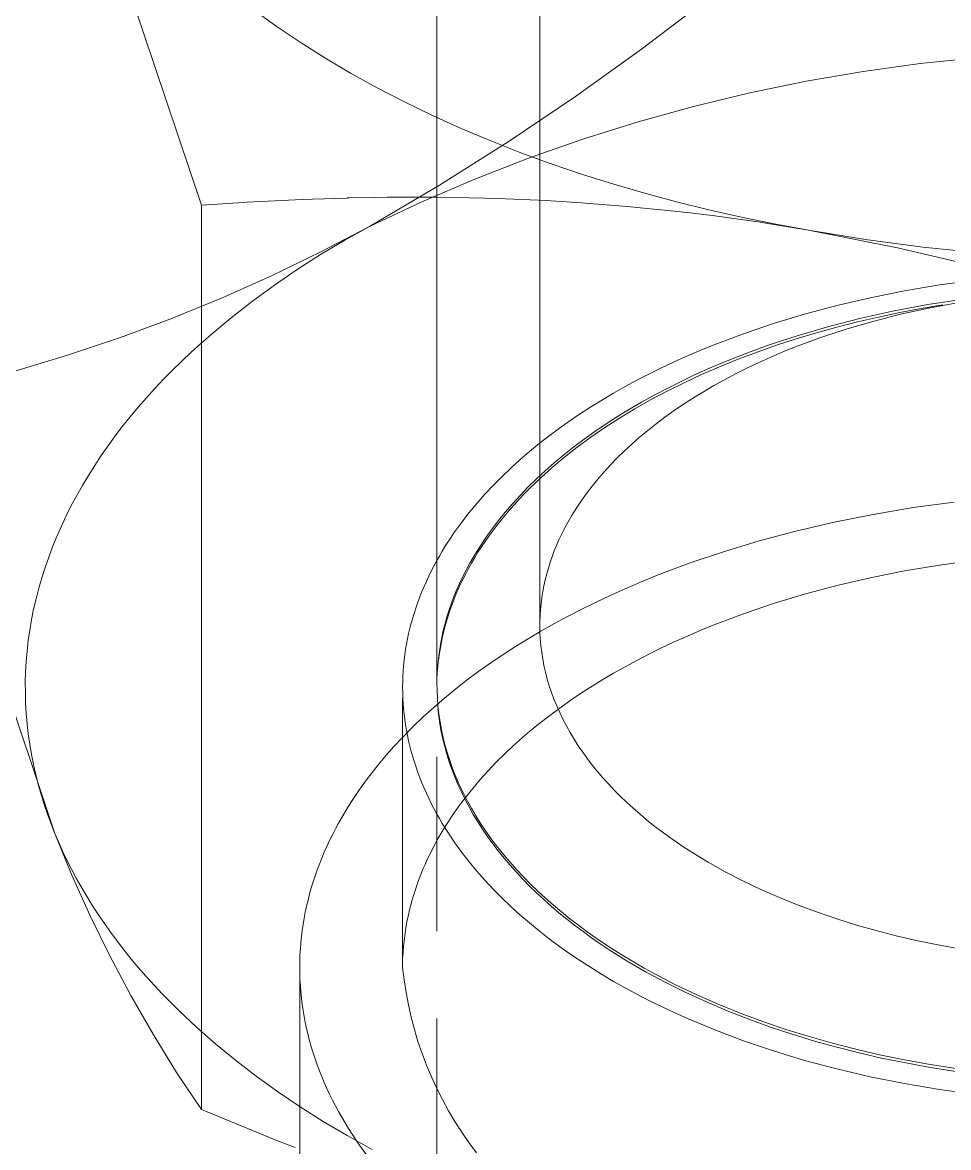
# Model space of a CAD drawing. Header units: millimetres. Extents: x -124 to 15640, y 659 to 4121.
# Drawn here: x 4086.36 to 4093.11, y 2384.02 to 2392.22 of the extents above; entities that cross this region are included whole.
import ezdxf

# ---------------------------------------------------------------- set-up
doc = ezdxf.new("R2010")
doc.units = ezdxf.units.MM
doc.linetypes.add('HIDDEN', pattern=[1.905, 1.27, -0.635])
doc.layers.add('ZANO_R', color=7, linetype='Continuous', lineweight=0)
doc.layers.add('ZANO_R_przerywana', color=7, linetype='HIDDEN', lineweight=0)

msp = doc.modelspace()

# ---------------------------------------------------------------- linework, layer by layer
at = {"layer": 'ZANO_R'}
for p, q in [((4089.3824, 2387.4069), (4089.3824, 2395.0934)), ((4090.1324, 2387.8225), (4090.1324, 2394.67)), ((4087.6655, 2390.8849), (4086.5987, 2394.0629)), ((4091.3436, 2392.3825), (4090.8738, 2392.0223)), ((4088.2109, 2392.1907), (4088.0442, 2392.3114)), ((4088.3847, 2392.0731), (4088.2109, 2392.1907)), ((4088.5654, 2391.9588), (4088.3847, 2392.0731)), ((4090.8738, 2392.0223), (4090.3931, 2391.6767)), ((4088.7525, 2391.8481), (4088.5654, 2391.9588)), ((4093.3234, 2391.96), (4092.9051, 2391.9169)), ((4092.4884, 2391.8598), (4092.0739, 2391.7888)), ((4092.9051, 2391.9169), (4092.4884, 2391.8598)), ((4088.9459, 2391.7412), (4088.7525, 2391.8481)), ((4092.0739, 2391.7888), (4091.662, 2391.7039)), ((4089.1451, 2391.6382), (4088.9459, 2391.7412)), ((4091.662, 2391.7039), (4091.2532, 2391.6052)), ((4089.3498, 2391.5392), (4089.1451, 2391.6382)), ((4090.3931, 2391.6767), (4089.902, 2391.3462)), ((4089.5597, 2391.4445), (4089.3498, 2391.5392)), ((4091.2532, 2391.6052), (4090.8479, 2391.4929)), ((4089.7743, 2391.354), (4089.5597, 2391.4445)), ((4090.8479, 2391.4929), (4090.4466, 2391.367)), ((4090.4466, 2391.367), (4090.0497, 2391.2278)), ((4089.902, 2391.3462), (4089.4009, 2391.031)), ((4089.9933, 2391.2681), (4089.7743, 2391.354)), ((4090.0497, 2391.2278), (4089.6578, 2391.0753)), ((4090.2161, 2391.1866), (4089.9933, 2391.2681)), ((4090.4425, 2391.1098), (4090.2161, 2391.1866)), ((4089.6578, 2391.0753), (4089.2712, 2390.9098)), ((4090.672, 2391.0376), (4090.4425, 2391.1098)), ((4090.9042, 2390.9702), (4090.672, 2391.0376)), ((4089.4009, 2391.031), (4088.8903, 2390.7314)), ((4091.1387, 2390.9075), (4090.9042, 2390.9702)), ((4087.9342, 2390.9031), (4087.6655, 2390.8849)), ((4087.6655, 2384.295), (4087.6655, 2390.8849)), ((4087.9342, 2390.9031), (4087.9967, 2390.9069)), ((4088.204, 2390.9182), (4087.9967, 2390.9069)), ((4088.204, 2390.9182), (4088.3492, 2390.925)), ((4088.4747, 2390.93), (4088.3492, 2390.925)), ((4088.4747, 2390.93), (4088.7291, 2390.9379)), ((4088.7464, 2390.9384), (4088.7291, 2390.938)), ((4088.7464, 2390.9384), (4088.9321, 2390.942)), ((4089.2712, 2390.9098), (4088.8903, 2390.7314)), ((4089.0193, 2390.9431), (4088.9321, 2390.942)), ((4089.0193, 2390.9431), (4089.146, 2390.944)), ((4089.3093, 2390.9439), (4089.146, 2390.944)), ((4089.3093, 2390.9439), (4089.3731, 2390.9435)), ((4089.5685, 2390.9409), (4089.3731, 2390.9435)), ((4089.5685, 2390.9409), (4089.6167, 2390.9399)), ((4089.845, 2390.9335), (4089.6167, 2390.9399)), ((4089.845, 2390.9336), (4089.8812, 2390.9323)), ((4090.123, 2390.9217), (4089.8812, 2390.9322)), ((4090.123, 2390.9217), (4090.1742, 2390.9191)), ((4090.4025, 2390.9052), (4090.1742, 2390.919)), ((4090.4025, 2390.9053), (4090.7699, 2390.8766)), ((4090.7699, 2390.8766), (4091.1366, 2390.8398)), ((4091.3749, 2390.8496), (4091.1387, 2390.9075)), ((4091.2462, 2390.827), (4091.1365, 2390.8396)), ((4091.2462, 2390.8272), (4091.4066, 2390.8073)), ((4091.6126, 2390.7965), (4091.3749, 2390.8496)), ((4091.5281, 2390.7911), (4091.4066, 2390.8072)), ((4091.5281, 2390.7912), (4091.7245, 2390.7633)), ((4091.8514, 2390.7481), (4091.6126, 2390.7965)), ((4088.8903, 2390.7314), (4088.5367, 2390.5457)), ((4088.7105, 2390.6302), (4088.8903, 2390.7314)), ((4091.8097, 2390.7503), (4091.7245, 2390.7632)), ((4091.8097, 2390.7503), (4092.0907, 2390.7044)), ((4092.0907, 2390.7044), (4091.8514, 2390.7481)), ((4092.5055, 2390.6351), (4092.0907, 2390.7044)), ((4092.74, 2390.5741), (4092.0907, 2390.7044)), ((4088.535, 2390.5251), (4088.7105, 2390.6302)), ((4092.9224, 2390.5797), (4092.5055, 2390.6351)), ((4088.5367, 2390.5457), (4088.1773, 2390.3714)), ((4093.3847, 2390.4228), (4092.74, 2390.5741)), ((4093.3409, 2390.5383), (4092.9224, 2390.5797)), ((4088.364, 2390.4159), (4088.535, 2390.5251)), ((4088.198, 2390.3029), (4088.364, 2390.4159)), ((4088.1773, 2390.3714), (4087.8125, 2390.2087)), ((4088.0374, 2390.1861), (4088.198, 2390.3029)), ((4092.7895, 2390.2611), (4093.0453, 2390.3041)), ((4093.0453, 2390.3041), (4093.3063, 2390.3397)), ((4092.5398, 2390.2112), (4092.7895, 2390.2611)), ((4087.8125, 2390.2087), (4087.4427, 2390.0577)), ((4087.8824, 2390.0656), (4088.0374, 2390.1861)), ((4092.0616, 2390.0918), (4092.2969, 2390.1546)), ((4092.2969, 2390.1546), (4092.5398, 2390.2112)), ((4092.9598, 2390.1611), (4092.7156, 2390.1153)), ((4092.9117, 2390.132), (4092.7558, 2390.1027)), ((4092.9656, 2390.1359), (4092.761, 2390.0906)), ((4093.0688, 2390.1583), (4092.9117, 2390.132)), ((4093.2064, 2390.1994), (4092.9598, 2390.1611)), ((4093.1732, 2390.1748), (4092.9656, 2390.1359)), ((4087.4427, 2390.0577), (4087.0683, 2389.9186)), ((4087.7336, 2389.9416), (4087.8824, 2390.0656)), ((4091.8346, 2390.0232), (4092.0616, 2390.0918)), ((4092.4749, 2390.0621), (4092.2386, 2390.0016)), ((4092.6011, 2390.0703), (4092.4481, 2390.0349)), ((4092.7156, 2390.1153), (4092.4749, 2390.0621)), ((4092.761, 2390.0906), (4092.5602, 2390.0392)), ((4092.7558, 2390.1027), (4092.6011, 2390.0703)), ((4091.6163, 2389.9492), (4091.8346, 2390.0232)), ((4092.2386, 2390.0016), (4092.0078, 2389.9341)), ((4092.2969, 2389.9966), (4092.1479, 2389.9554)), ((4092.364, 2389.9818), (4092.2678, 2389.9509)), ((4092.4481, 2390.0349), (4092.2969, 2389.9966)), ((4092.5602, 2390.0392), (4092.364, 2389.9818)), ((4087.0683, 2389.9186), (4086.6896, 2389.7916)), ((4087.6615, 2389.8783), (4087.7336, 2389.9416)), ((4091.4073, 2389.8704), (4091.6163, 2389.9492)), ((4091.8947, 2389.8978), (4091.7833, 2389.8598)), ((4092.0012, 2389.9113), (4091.8571, 2389.8644)), ((4092.0078, 2389.9341), (4091.8947, 2389.8978)), ((4092.08, 2389.885), (4091.9885, 2389.8499)), ((4092.1479, 2389.9554), (4092.0012, 2389.9113)), ((4092.1732, 2389.9186), (4092.08, 2389.885)), ((4092.2678, 2389.9509), (4092.1732, 2389.9186)), ((4087.5224, 2389.7493), (4087.5911, 2389.8142)), ((4087.5911, 2389.8142), (4087.6615, 2389.8783)), ((4091.2079, 2389.7871), (4091.3064, 2389.8293)), ((4091.3064, 2389.8293), (4091.4073, 2389.8704)), ((4091.6737, 2389.8201), (4091.566, 2389.7789)), ((4091.7158, 2389.8149), (4091.5777, 2389.7627)), ((4091.7833, 2389.8598), (4091.6737, 2389.8201)), ((4091.8571, 2389.8644), (4091.7158, 2389.8149)), ((4091.8987, 2389.8136), (4091.8107, 2389.776)), ((4091.9885, 2389.8499), (4091.8987, 2389.8136)), ((4086.6896, 2389.7916), (4086.3071, 2389.6768)), ((4087.4554, 2389.6836), (4087.5224, 2389.7493)), ((4091.0184, 2389.7), (4091.1119, 2389.744)), ((4091.1119, 2389.744), (4091.2079, 2389.7871)), ((4091.4604, 2389.7362), (4091.3569, 2389.692)), ((4091.5777, 2389.7627), (4091.4428, 2389.7081)), ((4091.566, 2389.7789), (4091.4604, 2389.7362)), ((4091.7246, 2389.7372), (4091.6404, 2389.6972)), ((4091.8107, 2389.776), (4091.7246, 2389.7372)), ((4087.3902, 2389.6172), (4087.4554, 2389.6836)), ((4090.839, 2389.6095), (4090.9275, 2389.6552)), ((4090.9275, 2389.6552), (4091.0184, 2389.7)), ((4091.2556, 2389.6463), (4091.1565, 2389.5993)), ((4091.3114, 2389.651), (4091.1836, 2389.5916)), ((4091.3569, 2389.692), (4091.2556, 2389.6463)), ((4091.4428, 2389.7081), (4091.3114, 2389.651)), ((4091.5583, 2389.6561), (4091.4782, 2389.6139)), ((4091.6404, 2389.6972), (4091.5583, 2389.6561)), ((4087.3268, 2389.55), (4087.3902, 2389.6172)), ((4090.6699, 2389.5161), (4090.7532, 2389.5632)), ((4090.7532, 2389.5632), (4090.839, 2389.6095)), ((4091.1836, 2389.5916), (4091.0597, 2389.5301)), ((4091.1565, 2389.5993), (4091.0599, 2389.5509)), ((4091.4003, 2389.5707), (4091.3245, 2389.5266)), ((4091.4782, 2389.6139), (4091.4003, 2389.5707)), ((4085.5319, 2389.4841), (4086.5987, 2386.3061)), ((4087.2055, 2389.4135), (4087.2652, 2389.4821)), ((4087.2652, 2389.4821), (4087.3268, 2389.55)), ((4090.5884, 2389.468), (4090.6699, 2389.5161)), ((4090.9657, 2389.5013), (4090.874, 2389.4505)), ((4091.0597, 2389.5301), (4090.9398, 2389.4665)), ((4091.0599, 2389.5509), (4090.9657, 2389.5013)), ((4091.2511, 2389.4815), (4091.1799, 2389.4356)), ((4091.3245, 2389.5266), (4091.2511, 2389.4815)), ((4087.1476, 2389.3443), (4087.2055, 2389.4135)), ((4090.429, 2389.3674), (4090.5081, 2389.4184)), ((4090.5081, 2389.4184), (4090.5884, 2389.468)), ((4090.7849, 2389.3985), (4090.6985, 2389.3455)), ((4090.8241, 2389.4009), (4090.7126, 2389.3336)), ((4090.874, 2389.4505), (4090.7849, 2389.3985)), ((4090.9398, 2389.4665), (4090.8241, 2389.4009)), ((4091.1799, 2389.4356), (4091.111, 2389.3888)), ((4087.0918, 2389.2744), (4087.1476, 2389.3443)), ((4090.2751, 2389.2609), (4090.3513, 2389.3148)), ((4090.3513, 2389.3148), (4090.429, 2389.3674)), ((4090.7126, 2389.3336), (4090.6055, 2389.2646)), ((4090.6985, 2389.3455), (4090.6147, 2389.2915)), ((4091.0445, 2389.3414), (4090.9804, 2389.2932)), ((4091.111, 2389.3888), (4091.0445, 2389.3414)), ((4087.0378, 2389.2039), (4087.0918, 2389.2744)), ((4090.2005, 2389.2054), (4090.2751, 2389.2609)), ((4090.5337, 2389.2365), (4090.4555, 2389.1806)), ((4090.6055, 2389.2646), (4090.5028, 2389.194)), ((4090.6147, 2389.2915), (4090.5337, 2389.2365)), ((4090.9187, 2389.2444), (4090.8595, 2389.195)), ((4090.9804, 2389.2932), (4090.9187, 2389.2444)), ((4086.9859, 2389.1329), (4087.0378, 2389.2039)), ((4090.0564, 2389.0903), (4090.1275, 2389.1486)), ((4090.1275, 2389.1486), (4090.2005, 2389.2054)), ((4090.4555, 2389.1806), (4090.3801, 2389.1239)), ((4090.5028, 2389.194), (4090.4048, 2389.1221)), ((4090.8595, 2389.195), (4090.8026, 2389.1451)), ((4086.936, 2389.0613), (4086.9859, 2389.1329)), ((4089.9871, 2389.0307), (4090.0564, 2389.0903)), ((4090.3075, 2389.0665), (4090.2378, 2389.0084)), ((4090.3801, 2389.1239), (4090.3075, 2389.0665)), ((4090.4048, 2389.1221), (4090.3114, 2389.0489)), ((4090.7483, 2389.0947), (4090.6964, 2389.0439)), ((4090.8026, 2389.1451), (4090.7483, 2389.0947)), ((4086.8424, 2388.9165), (4086.8881, 2388.9892)), ((4086.8881, 2388.9892), (4086.936, 2389.0613)), ((4089.9198, 2388.9696), (4089.9871, 2389.0307)), ((4090.2378, 2389.0084), (4090.1709, 2388.9497)), ((4090.3114, 2389.0489), (4090.2226, 2388.9746)), ((4090.647, 2388.9928), (4090.6, 2388.9414)), ((4090.6964, 2389.0439), (4090.647, 2388.9928)), ((4086.7987, 2388.8435), (4086.8424, 2388.9165)), ((4089.7917, 2388.8436), (4089.8547, 2388.9073)), ((4089.8547, 2388.9073), (4089.9198, 2388.9696)), ((4090.1709, 2388.9497), (4090.107, 2388.8905)), ((4090.2226, 2388.9746), (4090.1385, 2388.8994)), ((4090.6, 2388.9414), (4090.5554, 2388.8897)), ((4086.7571, 2388.7699), (4086.7987, 2388.8435)), ((4089.7311, 2388.7787), (4089.7917, 2388.8436)), ((4090.0459, 2388.8307), (4089.9878, 2388.7706)), ((4090.0592, 2388.8232), (4090.0213, 2388.7849)), ((4090.107, 2388.8905), (4090.0459, 2388.8307)), ((4090.1385, 2388.8994), (4090.0592, 2388.8232)), ((4090.5133, 2388.8379), (4090.4736, 2388.7858)), ((4090.5554, 2388.8897), (4090.5133, 2388.8379)), ((4086.7176, 2388.696), (4086.7571, 2388.7699)), ((4089.6729, 2388.7125), (4089.7311, 2388.7787)), ((4089.9878, 2388.7706), (4089.9325, 2388.7101)), ((4089.9846, 2388.7464), (4089.9491, 2388.7078)), ((4090.0213, 2388.7849), (4089.9846, 2388.7464)), ((4090.4736, 2388.7858), (4090.4363, 2388.7337)), ((4086.6803, 2388.6217), (4086.7176, 2388.696)), ((4089.6172, 2388.6452), (4089.6729, 2388.7125)), ((4089.9325, 2388.7101), (4089.8801, 2388.6493)), ((4089.9147, 2388.6691), (4089.8815, 2388.6302)), ((4089.9491, 2388.7078), (4089.9147, 2388.6691)), ((4090.4014, 2388.6816), (4090.3688, 2388.6295)), ((4090.4363, 2388.7337), (4090.4014, 2388.6816)), ((4092.562, 2388.6325), (4092.8543, 2388.6816)), ((4092.8543, 2388.6816), (4093.1526, 2388.7222)), ((4086.6452, 2388.5471), (4086.6803, 2388.6217)), ((4089.5137, 2388.5071), (4089.5641, 2388.5767)), ((4089.5641, 2388.5767), (4089.6172, 2388.6452)), ((4089.8306, 2388.5883), (4089.7839, 2388.5271)), ((4089.8495, 2388.5912), (4089.8186, 2388.5522)), ((4089.8801, 2388.6493), (4089.8306, 2388.5883)), ((4089.8815, 2388.6302), (4089.8495, 2388.5912)), ((4090.3385, 2388.5774), (4090.3105, 2388.5254)), ((4090.3688, 2388.6295), (4090.3385, 2388.5774)), ((4091.999, 2388.5108), (4092.2766, 2388.5754)), ((4092.2766, 2388.5754), (4092.562, 2388.6325)), ((4086.6122, 2388.4722), (4086.6452, 2388.5471)), ((4089.4661, 2388.4364), (4089.5137, 2388.5071)), ((4089.7839, 2388.5271), (4089.74, 2388.4658)), ((4089.7889, 2388.5131), (4089.7603, 2388.474)), ((4089.8186, 2388.5522), (4089.7889, 2388.5131)), ((4090.3105, 2388.5254), (4090.2906, 2388.4865)), ((4091.7301, 2388.439), (4091.999, 2388.5108)), ((4086.5815, 2388.397), (4086.6122, 2388.4722)), ((4089.4434, 2388.4007), (4089.4661, 2388.4364)), ((4089.74, 2388.4658), (4089.6989, 2388.4044)), ((4089.7329, 2388.4348), (4089.7066, 2388.3956)), ((4089.7603, 2388.474), (4089.7329, 2388.4348)), ((4090.2717, 2388.447), (4090.254, 2388.4069)), ((4090.2906, 2388.4865), (4090.2717, 2388.447)), ((4091.4706, 2388.3605), (4091.7301, 2388.439)), ((4086.5529, 2388.3215), (4086.5815, 2388.397)), ((4089.3797, 2388.2922), (4089.4002, 2388.3286)), ((4089.4002, 2388.3286), (4089.4214, 2388.3648)), ((4089.4214, 2388.3648), (4089.4434, 2388.4007)), ((4089.6605, 2388.3431), (4089.6249, 2388.2818)), ((4089.6815, 2388.3564), (4089.6574, 2388.3172)), ((4089.6989, 2388.4044), (4089.6605, 2388.3431)), ((4089.7066, 2388.3956), (4089.6815, 2388.3564)), ((4090.2373, 2388.3662), (4090.2219, 2388.325)), ((4090.254, 2388.4069), (4090.2373, 2388.3662)), ((4091.2212, 2388.276), (4091.4706, 2388.3605)), ((4086.5024, 2388.17), (4086.5265, 2388.2458)), ((4086.5265, 2388.2458), (4086.5529, 2388.3215)), ((4089.3409, 2388.2188), (4089.3599, 2388.2556)), ((4089.3599, 2388.2556), (4089.3797, 2388.2922)), ((4089.6249, 2388.2818), (4089.5919, 2388.2206)), ((4089.6345, 2388.2781), (4089.6127, 2388.2389)), ((4089.6574, 2388.3172), (4089.6345, 2388.2781)), ((4090.2076, 2388.2833), (4090.1945, 2388.2411)), ((4090.2219, 2388.325), (4090.2076, 2388.2833)), ((4090.9823, 2388.1859), (4091.2212, 2388.276)), ((4093.0453, 2388.2628), (4092.7895, 2388.2199)), ((4093.3063, 2388.2984), (4093.0453, 2388.2628)), ((4086.4805, 2388.094), (4086.5024, 2388.17)), ((4089.3053, 2388.1445), (4089.3227, 2388.1818)), ((4089.3227, 2388.1818), (4089.3409, 2388.2188)), ((4089.5685, 2388.1749), (4089.5463, 2388.1285)), ((4089.573, 2388.1629), (4089.5548, 2388.1255)), ((4089.5919, 2388.2206), (4089.5685, 2388.1749)), ((4089.5919, 2388.1999), (4089.573, 2388.1629)), ((4089.6127, 2388.2389), (4089.5919, 2388.1999)), ((4090.1826, 2388.1986), (4090.172, 2388.1558)), ((4090.1945, 2388.2411), (4090.1826, 2388.1986)), ((4090.867, 2388.1389), (4090.9823, 2388.1859)), ((4092.5398, 2388.17), (4092.2969, 2388.1134)), ((4092.7895, 2388.2199), (4092.5398, 2388.17)), ((4086.4607, 2388.0179), (4086.4805, 2388.094)), ((4089.2729, 2388.0695), (4089.2887, 2388.1071)), ((4089.2887, 2388.1071), (4089.3053, 2388.1445)), ((4089.5254, 2388.0813), (4089.5059, 2388.0334)), ((4089.5375, 2388.0876), (4089.5211, 2388.0493)), ((4089.5463, 2388.1285), (4089.5254, 2388.0813)), ((4089.5548, 2388.1255), (4089.5375, 2388.0876)), ((4090.1626, 2388.1127), (4090.1544, 2388.0693)), ((4090.172, 2388.1558), (4090.1626, 2388.1127)), ((4090.6447, 2388.0415), (4090.7544, 2388.0908)), ((4090.7544, 2388.0908), (4090.867, 2388.1389)), ((4092.2969, 2388.1134), (4092.0616, 2388.0506)), ((4086.4433, 2387.9417), (4086.4607, 2388.0179)), ((4089.2437, 2387.9939), (4089.2579, 2388.0318)), ((4089.2579, 2388.0318), (4089.2729, 2388.0695)), ((4089.5059, 2388.0334), (4089.4877, 2387.9849)), ((4089.5055, 2388.0105), (4089.4907, 2387.9714)), ((4089.5211, 2388.0493), (4089.5055, 2388.0105)), ((4090.1476, 2388.0258), (4090.1419, 2387.9822)), ((4090.1544, 2388.0693), (4090.1476, 2388.0258)), ((4090.5379, 2387.9912), (4090.6447, 2388.0415)), ((4092.0616, 2388.0506), (4091.8346, 2387.9819)), ((4086.428, 2387.8654), (4086.4433, 2387.9417)), ((4089.2061, 2387.8792), (4089.2178, 2387.9176)), ((4089.2178, 2387.9176), (4089.2304, 2387.9558)), ((4089.2304, 2387.9558), (4089.2437, 2387.9939)), ((4089.4709, 2387.9358), (4089.4555, 2387.8862)), ((4089.4769, 2387.932), (4089.4639, 2387.8922)), ((4089.4877, 2387.9849), (4089.4709, 2387.9358)), ((4089.4907, 2387.9714), (4089.4769, 2387.932)), ((4090.1376, 2387.9386), (4090.1345, 2387.8949)), ((4090.1419, 2387.9822), (4090.1376, 2387.9386)), ((4090.3328, 2387.8878), (4090.4339, 2387.94)), ((4090.4339, 2387.94), (4090.5379, 2387.9912)), ((4091.8346, 2387.9819), (4091.6163, 2387.908)), ((4086.4149, 2387.7892), (4086.428, 2387.8654)), ((4089.1853, 2387.8022), (4089.1953, 2387.8408)), ((4089.1953, 2387.8408), (4089.2061, 2387.8792)), ((4089.4415, 2387.8362), (4089.429, 2387.7858)), ((4089.4519, 2387.8521), (4089.4408, 2387.8118)), ((4089.4555, 2387.8862), (4089.4415, 2387.8362)), ((4089.4639, 2387.8922), (4089.4519, 2387.8521)), ((4090.1345, 2387.8949), (4090.1327, 2387.8513)), ((4090.1395, 2387.781), (4090.2347, 2387.8348)), ((4090.2347, 2387.8348), (4090.3328, 2387.8878)), ((4091.6163, 2387.908), (4091.4073, 2387.8291)), ((4086.4041, 2387.7129), (4086.4149, 2387.7892)), ((4089.1678, 2387.7247), (4089.1761, 2387.7635)), ((4089.1761, 2387.7635), (4089.1853, 2387.8022)), ((4089.429, 2387.7858), (4089.4179, 2387.7351)), ((4089.4306, 2387.7713), (4089.4213, 2387.7306)), ((4089.4408, 2387.8118), (4089.4306, 2387.7713)), ((4090.0464, 2387.7261), (4090.1395, 2387.781)), ((4090.1324, 2387.8225), (4090.1332, 2387.7743)), ((4090.1332, 2387.7743), (4090.1357, 2387.7259)), ((4091.3064, 2387.788), (4091.2079, 2387.7459)), ((4091.4073, 2387.8291), (4091.3064, 2387.788)), ((4086.3954, 2387.6367), (4086.4041, 2387.7129)), ((4089.1539, 2387.6468), (4089.1604, 2387.6858)), ((4089.1604, 2387.6858), (4089.1678, 2387.7247)), ((4089.4083, 2387.6841), (4089.4002, 2387.633)), ((4089.413, 2387.6897), (4089.4056, 2387.6487)), ((4089.4179, 2387.7351), (4089.4083, 2387.6841)), ((4089.4213, 2387.7306), (4089.413, 2387.6897)), ((4089.9546, 2387.6694), (4090.0464, 2387.7261)), ((4090.1357, 2387.7259), (4090.1398, 2387.6773)), ((4090.1398, 2387.6773), (4090.1457, 2387.6286)), ((4091.1119, 2387.7028), (4091.0184, 2387.6588)), ((4091.2079, 2387.7459), (4091.1119, 2387.7028)), ((4086.389, 2387.5606), (4086.3954, 2387.6367)), ((4089.1433, 2387.5687), (4089.1482, 2387.6078)), ((4089.1482, 2387.6078), (4089.1539, 2387.6468)), ((4089.4002, 2387.633), (4089.3936, 2387.5817)), ((4089.3991, 2387.6076), (4089.3936, 2387.5665)), ((4089.4056, 2387.6487), (4089.3991, 2387.6076)), ((4089.7755, 2387.551), (4089.8642, 2387.6111)), ((4089.8642, 2387.6111), (4089.9546, 2387.6694)), ((4090.1457, 2387.6286), (4090.1532, 2387.5797)), ((4090.9275, 2387.6139), (4090.839, 2387.5683)), ((4091.0184, 2387.6588), (4090.9275, 2387.6139)), ((4086.3847, 2387.4845), (4086.389, 2387.5606)), ((4089.1363, 2387.4904), (4089.1394, 2387.5296)), ((4089.1394, 2387.5296), (4089.1433, 2387.5687)), ((4089.3885, 2387.5303), (4089.3849, 2387.4789)), ((4089.3936, 2387.5817), (4089.3885, 2387.5303)), ((4089.6884, 2387.4893), (4089.7755, 2387.551)), ((4090.1532, 2387.5797), (4090.1625, 2387.5308)), ((4090.1625, 2387.5308), (4090.1735, 2387.4817)), ((4090.7532, 2387.5219), (4090.6699, 2387.4749)), ((4090.839, 2387.5683), (4090.7532, 2387.5219)), ((4086.3826, 2387.4086), (4086.3847, 2387.4845)), ((4089.1328, 2387.412), (4089.1341, 2387.4512)), ((4089.1341, 2387.4512), (4089.1363, 2387.4904)), ((4089.3849, 2387.4789), (4089.3827, 2387.4277)), ((4089.5197, 2387.361), (4089.6031, 2387.426)), ((4089.6031, 2387.426), (4089.6884, 2387.4893)), ((4090.1735, 2387.4817), (4090.1863, 2387.4327)), ((4090.1863, 2387.4327), (4090.2009, 2387.3836)), ((4090.5909, 2387.4283), (4090.513, 2387.3803)), ((4090.6699, 2387.4749), (4090.5909, 2387.4283)), ((4086.3827, 2387.3329), (4086.3826, 2387.4086)), ((4089.1324, 2387.3728), (4089.1328, 2387.412)), ((4089.1328, 2387.3335), (4089.1324, 2387.3728)), ((4089.3824, 2387.4069), (4089.3829, 2387.3501)), ((4089.3829, 2387.3501), (4089.3854, 2387.293)), ((4089.4384, 2387.2944), (4089.5197, 2387.361)), ((4090.2009, 2387.3836), (4090.2172, 2387.3345)), ((4090.513, 2387.3803), (4090.4364, 2387.331)), ((4086.3849, 2387.2574), (4086.3827, 2387.3329)), ((4089.1324, 2385.3315), (4089.1324, 2387.2943)), ((4089.1341, 2387.2943), (4089.1328, 2387.3335)), ((4089.1363, 2387.2551), (4089.1341, 2387.2943)), ((4089.3592, 2387.2262), (4089.4384, 2387.2944)), ((4089.3854, 2387.293), (4089.3899, 2387.2357)), ((4090.2172, 2387.3345), (4090.2354, 2387.2855)), ((4090.2354, 2387.2855), (4090.2553, 2387.2366)), ((4090.361, 2387.2803), (4090.2869, 2387.2282)), ((4090.4364, 2387.331), (4090.361, 2387.2803)), ((4086.3892, 2387.1821), (4086.3849, 2387.2574)), ((4086.3956, 2387.107), (4086.3892, 2387.1821)), ((4089.1394, 2387.2159), (4089.1363, 2387.2551)), ((4089.1434, 2387.1768), (4089.1394, 2387.2159)), ((4089.2823, 2387.1565), (4089.3592, 2387.2262)), ((4089.3898, 2387.2156), (4089.3959, 2387.1607)), ((4089.3899, 2387.2357), (4089.3963, 2387.1782)), ((4090.2869, 2387.2282), (4090.2143, 2387.1747)), ((4090.2553, 2387.2366), (4090.277, 2387.1878)), ((4090.277, 2387.1878), (4090.3005, 2387.1392)), ((4086.4042, 2387.0323), (4086.3956, 2387.107)), ((4089.1482, 2387.1377), (4089.1434, 2387.1768)), ((4089.1539, 2387.0987), (4089.1482, 2387.1377)), ((4089.1605, 2387.0597), (4089.1539, 2387.0987)), ((4089.2079, 2387.0852), (4089.2823, 2387.1565)), ((4089.3959, 2387.1607), (4089.4038, 2387.1058)), ((4089.3963, 2387.1782), (4089.4048, 2387.1205)), ((4089.4038, 2387.1058), (4089.4136, 2387.0507)), ((4089.4048, 2387.1205), (4089.4153, 2387.0627)), ((4090.1433, 2387.1199), (4090.074, 2387.0638)), ((4090.2143, 2387.1747), (4090.1433, 2387.1199)), ((4090.3005, 2387.1392), (4090.3257, 2387.0907)), ((4086.4147, 2386.9578), (4086.4042, 2387.0323)), ((4089.1359, 2387.0125), (4089.2079, 2387.0852)), ((4089.1679, 2387.0208), (4089.1605, 2387.0597)), ((4089.1762, 2386.982), (4089.1679, 2387.0208)), ((4089.4136, 2387.0507), (4089.4253, 2386.9955)), ((4089.4153, 2387.0627), (4089.4279, 2387.0049)), ((4090.074, 2387.0638), (4090.0064, 2387.0063)), ((4090.3257, 2387.0907), (4090.3528, 2387.0425)), ((4090.3528, 2387.0425), (4090.3816, 2386.9945)), ((4086.4274, 2386.8837), (4086.4147, 2386.9578)), ((4089.0001, 2386.8626), (4089.0666, 2386.9382)), ((4089.0666, 2386.9382), (4089.1359, 2387.0125)), ((4089.1854, 2386.9434), (4089.1762, 2386.982)), ((4089.1954, 2386.9048), (4089.1854, 2386.9434)), ((4089.4253, 2386.9955), (4089.4388, 2386.9403)), ((4089.4279, 2387.0049), (4089.4426, 2386.9469)), ((4089.4388, 2386.9403), (4089.4543, 2386.8851)), ((4089.4426, 2386.9469), (4089.4594, 2386.889)), ((4089.9406, 2386.9476), (4089.8768, 2386.8876)), ((4090.0064, 2387.0063), (4089.9406, 2386.9476)), ((4090.3816, 2386.9945), (4090.4122, 2386.9468)), ((4090.4122, 2386.9468), (4090.4446, 2386.8994)), ((4086.442, 2386.81), (4086.4274, 2386.8837)), ((4088.9365, 2386.7857), (4089.0001, 2386.8626)), ((4089.2062, 2386.8663), (4089.1954, 2386.9048)), ((4089.2179, 2386.8279), (4089.2062, 2386.8663)), ((4089.4543, 2386.8851), (4089.4716, 2386.8299)), ((4089.4594, 2386.889), (4089.4783, 2386.8311)), ((4089.8768, 2386.8876), (4089.8151, 2386.8264)), ((4090.4446, 2386.8994), (4090.4787, 2386.8523)), ((4090.4787, 2386.8523), (4090.5145, 2386.8056)), ((4086.4586, 2386.7366), (4086.442, 2386.81)), ((4088.8758, 2386.7074), (4088.9365, 2386.7857)), ((4089.2305, 2386.7897), (4089.2179, 2386.8279)), ((4089.2438, 2386.7517), (4089.2305, 2386.7897)), ((4089.4716, 2386.8299), (4089.4909, 2386.7747)), ((4089.4783, 2386.8311), (4089.4992, 2386.7732)), ((4089.4909, 2386.7747), (4089.5121, 2386.7195)), ((4089.4992, 2386.7732), (4089.5223, 2386.7154)), ((4089.8151, 2386.8264), (4089.7555, 2386.764)), ((4090.5145, 2386.8056), (4090.552, 2386.7594)), ((4086.4772, 2386.6637), (4086.4586, 2386.7366)), ((4088.8182, 2386.6278), (4088.8758, 2386.7074)), ((4089.258, 2386.7137), (4089.2438, 2386.7517)), ((4089.273, 2386.676), (4089.258, 2386.7137)), ((4089.5121, 2386.7195), (4089.5353, 2386.6645)), ((4089.5223, 2386.7154), (4089.5476, 2386.6578)), ((4089.6981, 2386.7004), (4089.643, 2386.6356)), ((4089.7555, 2386.764), (4089.6981, 2386.7004)), ((4090.552, 2386.7594), (4090.5911, 2386.7135)), ((4090.5911, 2386.7135), (4090.632, 2386.6682)), ((4086.4978, 2386.5912), (4086.4772, 2386.6637)), ((4088.7638, 2386.5471), (4088.8182, 2386.6278)), ((4089.2889, 2386.6384), (4089.273, 2386.676)), ((4089.3055, 2386.601), (4089.2889, 2386.6384)), ((4089.5353, 2386.6645), (4089.5603, 2386.6097)), ((4089.5476, 2386.6578), (4089.5749, 2386.6003)), ((4089.5603, 2386.6097), (4089.5873, 2386.555)), ((4089.643, 2386.6356), (4089.5903, 2386.5698)), ((4090.632, 2386.6682), (4090.6745, 2386.6233)), ((4090.6745, 2386.6233), (4090.7185, 2386.579)), ((4086.5202, 2386.5192), (4086.4978, 2386.5912)), ((4088.7378, 2386.5063), (4088.7638, 2386.5471)), ((4089.3229, 2386.5638), (4089.3055, 2386.601)), ((4089.3411, 2386.5268), (4089.3229, 2386.5638)), ((4089.3601, 2386.4899), (4089.3411, 2386.5268)), ((4089.5903, 2386.5698), (4089.5401, 2386.5029)), ((4089.5749, 2386.6003), (4089.6044, 2386.543)), ((4089.5873, 2386.555), (4089.6162, 2386.5005)), ((4089.6044, 2386.543), (4089.6359, 2386.486)), ((4090.7185, 2386.579), (4090.7642, 2386.5352)), ((4090.7642, 2386.5352), (4090.8114, 2386.492)), ((4086.5445, 2386.4477), (4086.5202, 2386.5192)), ((4086.5707, 2386.3766), (4086.5445, 2386.4477)), ((4088.6884, 2386.4239), (4088.7127, 2386.4652)), ((4088.7127, 2386.4652), (4088.7378, 2386.5063)), ((4089.3798, 2386.4533), (4089.3601, 2386.4899)), ((4089.4003, 2386.4169), (4089.3798, 2386.4533)), ((4089.5401, 2386.5029), (4089.4925, 2386.435)), ((4089.6162, 2386.5005), (4089.647, 2386.4462)), ((4089.6359, 2386.486), (4089.6696, 2386.4293)), ((4089.647, 2386.4462), (4089.6798, 2386.3922)), ((4090.8114, 2386.492), (4090.8601, 2386.4494)), ((4090.8601, 2386.4494), (4090.9102, 2386.4074)), ((4086.5987, 2386.3061), (4086.5707, 2386.3766)), ((4088.6424, 2386.3405), (4088.665, 2386.3823)), ((4088.665, 2386.3823), (4088.6884, 2386.4239)), ((4089.4216, 2386.3808), (4089.4003, 2386.4169)), ((4089.4476, 2386.3662), (4089.4054, 2386.2964)), ((4089.4436, 2386.3448), (4089.4216, 2386.3808)), ((4089.4925, 2386.435), (4089.4476, 2386.3662)), ((4089.6696, 2386.4293), (4089.7054, 2386.3729)), ((4089.6798, 2386.3922), (4089.7144, 2386.3385)), ((4089.7054, 2386.3729), (4089.7432, 2386.3169)), ((4090.9102, 2386.4074), (4090.9618, 2386.3662)), ((4090.9618, 2386.3662), (4091.0148, 2386.3256)), ((4086.5987, 2386.3061), (4086.6266, 2386.2403)), ((4086.5987, 2386.3061), (4086.7224, 2386.0046)), ((4088.5999, 2386.2561), (4088.6207, 2386.2984)), ((4088.6207, 2386.2984), (4088.6424, 2386.3405)), ((4089.4054, 2386.2964), (4089.3853, 2386.2612)), ((4089.4663, 2386.3091), (4089.4436, 2386.3448)), ((4089.5139, 2386.2385), (4089.4663, 2386.3091)), ((4089.7144, 2386.3385), (4089.7509, 2386.2852)), ((4089.7432, 2386.3169), (4089.7832, 2386.2612)), ((4089.7509, 2386.2852), (4089.7893, 2386.2322)), ((4091.0148, 2386.3256), (4091.0692, 2386.2857)), ((4091.0692, 2386.2857), (4091.1248, 2386.2465)), ((4086.6266, 2386.2403), (4086.6564, 2386.1745)), ((4088.561, 2386.1708), (4088.58, 2386.2135)), ((4088.58, 2386.2135), (4088.5999, 2386.2561)), ((4089.366, 2386.2258), (4089.3474, 2386.1902)), ((4089.3853, 2386.2612), (4089.366, 2386.2258)), ((4089.5643, 2386.1689), (4089.5139, 2386.2385)), ((4089.7832, 2386.2612), (4089.8251, 2386.206)), ((4089.7893, 2386.2322), (4089.8295, 2386.1797)), ((4089.8251, 2386.206), (4089.8691, 2386.1513)), ((4091.1248, 2386.2465), (4091.1818, 2386.2081)), ((4091.1818, 2386.2081), (4091.2399, 2386.1704)), ((4086.6564, 2386.1745), (4086.6879, 2386.1086)), ((4088.5258, 2386.0847), (4088.543, 2386.1278)), ((4088.543, 2386.1278), (4088.561, 2386.1708)), ((4089.3123, 2386.1184), (4089.2959, 2386.0823)), ((4089.3295, 2386.1544), (4089.3123, 2386.1184)), ((4089.3474, 2386.1902), (4089.3295, 2386.1544)), ((4089.6174, 2386.1004), (4089.5643, 2386.1689)), ((4089.8295, 2386.1797), (4089.8716, 2386.1276)), ((4089.8691, 2386.1513), (4089.9151, 2386.0971)), ((4089.8716, 2386.1276), (4089.9155, 2386.0759)), ((4091.2399, 2386.1704), (4091.2992, 2386.1336)), ((4091.2992, 2386.1336), (4091.3597, 2386.0976)), ((4086.6879, 2386.1086), (4086.7213, 2386.0428)), ((4086.7213, 2386.0428), (4086.7564, 2385.9771)), ((4088.4943, 2385.9978), (4088.5096, 2386.0413)), ((4088.5096, 2386.0413), (4088.5258, 2386.0847)), ((4089.2802, 2386.0459), (4089.2653, 2386.0094)), ((4089.2959, 2386.0823), (4089.2802, 2386.0459)), ((4089.6732, 2386.0331), (4089.6174, 2386.1004)), ((4089.7314, 2385.9669), (4089.6732, 2386.0331)), ((4089.9151, 2386.0971), (4089.963, 2386.0435)), ((4089.9155, 2386.0759), (4089.9611, 2386.0248)), ((4089.963, 2386.0435), (4090.0129, 2385.9904)), ((4091.3597, 2386.0976), (4091.4838, 2386.028)), ((4086.7224, 2386.0046), (4086.8559, 2385.7073)), ((4086.7564, 2385.9771), (4086.7934, 2385.9115)), ((4088.4667, 2385.9103), (4088.48, 2385.9541)), ((4088.48, 2385.9541), (4088.4943, 2385.9978)), ((4089.2511, 2385.9728), (4089.2378, 2385.936)), ((4089.2653, 2386.0094), (4089.2511, 2385.9728)), ((4089.792, 2385.902), (4089.7314, 2385.9669)), ((4089.9611, 2386.0248), (4090.0086, 2385.9741)), ((4090.0086, 2385.9741), (4090.0577, 2385.9241)), ((4090.0129, 2385.9904), (4090.0646, 2385.938)), ((4091.4838, 2386.028), (4091.6118, 2385.9618)), ((4091.6118, 2385.9618), (4091.7434, 2385.8991)), ((4086.7934, 2385.9115), (4086.8322, 2385.8459)), ((4088.4543, 2385.8664), (4088.4667, 2385.9103)), ((4089.2252, 2385.899), (4089.2133, 2385.862)), ((4089.2378, 2385.936), (4089.2252, 2385.899)), ((4089.855, 2385.8383), (4089.792, 2385.902)), ((4090.0577, 2385.9241), (4090.1086, 2385.8746)), ((4090.0646, 2385.938), (4090.1183, 2385.8862)), ((4090.1086, 2385.8746), (4090.1611, 2385.8258)), ((4090.1183, 2385.8862), (4090.1738, 2385.8351)), ((4091.7434, 2385.8991), (4091.8781, 2385.8399)), ((4086.8322, 2385.8459), (4086.8729, 2385.7805)), ((4088.4324, 2385.778), (4088.4428, 2385.8222)), ((4088.4428, 2385.8222), (4088.4543, 2385.8664)), ((4089.1921, 2385.7875), (4089.1826, 2385.7501)), ((4089.2023, 2385.8248), (4089.1921, 2385.7875)), ((4089.2133, 2385.862), (4089.2023, 2385.8248)), ((4089.9202, 2385.7759), (4089.855, 2385.8383)), ((4090.1611, 2385.8258), (4090.2153, 2385.7776)), ((4090.1738, 2385.8351), (4090.231, 2385.7847)), ((4091.8781, 2385.8399), (4092.0155, 2385.7845)), ((4086.8559, 2385.7073), (4086.9991, 2385.4145)), ((4086.8729, 2385.7805), (4086.9153, 2385.7153)), ((4086.9153, 2385.7153), (4086.9596, 2385.6502)), ((4088.4144, 2385.6893), (4088.4229, 2385.7337)), ((4088.4229, 2385.7337), (4088.4324, 2385.778)), ((4089.174, 2385.7125), (4089.1661, 2385.6749)), ((4089.1826, 2385.7501), (4089.174, 2385.7125)), ((4089.9874, 2385.7149), (4089.9202, 2385.7759)), ((4090.0567, 2385.6553), (4089.9874, 2385.7149)), ((4090.2153, 2385.7776), (4090.2711, 2385.73)), ((4090.231, 2385.7847), (4090.2901, 2385.7351)), ((4090.2711, 2385.73), (4090.3284, 2385.6832)), ((4090.2901, 2385.7351), (4090.3508, 2385.6862)), ((4092.0155, 2385.7845), (4092.1552, 2385.7326)), ((4092.1552, 2385.7326), (4092.2968, 2385.6845)), ((4086.9596, 2385.6502), (4087.0058, 2385.5854)), ((4088.4004, 2385.6001), (4088.4069, 2385.6447)), ((4088.4069, 2385.6447), (4088.4144, 2385.6893)), ((4089.1591, 2385.6373), (4089.1529, 2385.5995)), ((4089.1661, 2385.6749), (4089.1591, 2385.6373)), ((4090.1279, 2385.597), (4090.0567, 2385.6553)), ((4090.3284, 2385.6832), (4090.3873, 2385.6371)), ((4090.3508, 2385.6862), (4090.4132, 2385.6382)), ((4090.3873, 2385.6371), (4090.4476, 2385.5918)), ((4090.4132, 2385.6382), (4090.4772, 2385.591)), ((4092.2968, 2385.6845), (4092.4399, 2385.64)), ((4092.4399, 2385.64), (4092.5841, 2385.5992)), ((4087.0058, 2385.5854), (4087.0537, 2385.5208)), ((4088.3904, 2385.5107), (4088.3949, 2385.5555)), ((4088.3949, 2385.5555), (4088.4004, 2385.6001)), ((4089.1475, 2385.5617), (4089.1429, 2385.5238)), ((4089.1529, 2385.5995), (4089.1475, 2385.5617)), ((4090.2008, 2385.5402), (4090.1279, 2385.597)), ((4090.2755, 2385.4847), (4090.2008, 2385.5402)), ((4090.4476, 2385.5918), (4090.5094, 2385.5472)), ((4090.4772, 2385.591), (4090.5427, 2385.5446)), ((4090.5094, 2385.5472), (4090.5726, 2385.5034)), ((4090.5427, 2385.5446), (4090.6098, 2385.4992)), ((4092.5841, 2385.5992), (4092.7291, 2385.562)), ((4092.7291, 2385.562), (4092.8744, 2385.5284)), ((4087.0537, 2385.5208), (4087.1036, 2385.4564)), ((4088.3844, 2385.4212), (4088.3869, 2385.466)), ((4088.3869, 2385.466), (4088.3904, 2385.5107)), ((4089.1392, 2385.4859), (4089.1362, 2385.448)), ((4089.1429, 2385.5238), (4089.1392, 2385.4859)), ((4090.3517, 2385.4308), (4090.2755, 2385.4847)), ((4090.5726, 2385.5034), (4090.6371, 2385.4604)), ((4090.6098, 2385.4992), (4090.6783, 2385.4546)), ((4090.6371, 2385.4604), (4090.7029, 2385.4183)), ((4092.8744, 2385.5284), (4093.0198, 2385.4982)), ((4093.0198, 2385.4982), (4093.1649, 2385.4715)), ((4086.9991, 2385.4145), (4087.1519, 2385.1266)), ((4087.1036, 2385.4564), (4087.1552, 2385.3924)), ((4087.1552, 2385.3924), (4087.2086, 2385.3286)), ((4088.3824, 2385.3315), (4088.3829, 2385.3763)), ((4088.3829, 2385.3763), (4088.3844, 2385.4212)), ((4089.1362, 2385.448), (4089.1341, 2385.41)), ((4090.4294, 2385.3782), (4090.3517, 2385.4308)), ((4090.5085, 2385.3272), (4090.4294, 2385.3782)), ((4090.6783, 2385.4546), (4090.7482, 2385.411)), ((4090.7029, 2385.4183), (4090.77, 2385.377)), ((4090.7482, 2385.411), (4090.8194, 2385.3684)), ((4090.77, 2385.377), (4090.9077, 2385.2971)), ((4087.2086, 2385.3286), (4087.2639, 2385.2652)), ((4088.3829, 2385.2867), (4088.3824, 2385.3315)), ((4089.1324, 2385.3315), (4089.1432, 2385.2401)), ((4090.5888, 2385.2776), (4090.5085, 2385.3272)), ((4090.8194, 2385.3684), (4090.892, 2385.3267)), ((4090.892, 2385.3267), (4090.9658, 2385.286)), ((4090.9077, 2385.2971), (4091.0499, 2385.2209)), ((4087.2639, 2385.2652), (4087.321, 2385.2021)), ((4088.3824, 2385.2418), (4088.3824, 2378.7995)), ((4088.3844, 2385.2418), (4088.3829, 2385.2867)), ((4088.3869, 2385.197), (4088.3844, 2385.2418)), ((4089.1432, 2385.2401), (4089.1572, 2385.1491)), ((4090.6703, 2385.2295), (4090.5888, 2385.2776)), ((4090.7536, 2385.1825), (4090.6703, 2385.2295)), ((4090.9658, 2385.286), (4091.1168, 2385.2077)), ((4091.0499, 2385.2209), (4091.196, 2385.1483)), ((4087.321, 2385.2021), (4087.3799, 2385.1395)), ((4087.3799, 2385.1395), (4087.4405, 2385.0772)), ((4088.3904, 2385.1523), (4088.3869, 2385.197)), ((4088.3949, 2385.1075), (4088.3904, 2385.1523)), ((4089.1572, 2385.1491), (4089.1743, 2385.0587)), ((4090.8395, 2385.1361), (4090.7536, 2385.1825)), ((4090.9279, 2385.0905), (4090.8395, 2385.1361)), ((4091.1168, 2385.2077), (4091.272, 2385.1335)), ((4091.196, 2385.1483), (4091.3458, 2385.0795)), ((4091.272, 2385.1335), (4091.4309, 2385.0635)), ((4087.1519, 2385.1266), (4087.314, 2384.8438)), ((4087.4405, 2385.0772), (4087.503, 2385.0154)), ((4088.4005, 2385.0629), (4088.3949, 2385.1075)), ((4088.407, 2385.0183), (4088.4005, 2385.0629)), ((4089.1743, 2385.0587), (4089.1946, 2384.9689)), ((4091.0189, 2385.0456), (4090.9279, 2385.0905)), ((4091.3458, 2385.0795), (4091.4987, 2385.0147)), ((4091.4309, 2385.0635), (4091.593, 2384.9979)), ((4087.503, 2385.0154), (4087.6332, 2384.8931)), ((4088.4145, 2384.9737), (4088.407, 2385.0183)), ((4088.423, 2384.9293), (4088.4145, 2384.9737)), ((4089.1946, 2384.9689), (4089.218, 2384.8799)), ((4091.1124, 2385.0016), (4091.0189, 2385.0456)), ((4091.2084, 2384.9585), (4091.1124, 2385.0016)), ((4091.4987, 2385.0147), (4091.6544, 2384.9537)), ((4091.593, 2384.9979), (4091.7579, 2384.9366)), ((4087.6332, 2384.8931), (4087.7703, 2384.7729)), ((4088.4325, 2384.885), (4088.423, 2384.9293)), ((4088.4429, 2384.8407), (4088.4325, 2384.885)), ((4091.3069, 2384.9164), (4091.2084, 2384.9585)), ((4091.4078, 2384.8753), (4091.3069, 2384.9164)), ((4091.6544, 2384.9537), (4091.8124, 2384.8967)), ((4091.7579, 2384.9366), (4091.9251, 2384.8796)), ((4091.8124, 2384.8967), (4091.9723, 2384.8437)), ((4087.314, 2384.8438), (4087.4852, 2384.5665)), ((4088.4544, 2384.7966), (4088.4429, 2384.8407)), ((4089.218, 2384.8799), (4089.2444, 2384.7917)), ((4091.6168, 2384.7965), (4091.4078, 2384.8753)), ((4091.9251, 2384.8796), (4092.094, 2384.827)), ((4091.9723, 2384.8437), (4092.1337, 2384.7946)), ((4092.094, 2384.827), (4092.2643, 2384.7787)), ((4087.7703, 2384.7729), (4087.9141, 2384.655)), ((4088.4668, 2384.7527), (4088.4544, 2384.7966)), ((4088.4802, 2384.7089), (4088.4668, 2384.7527)), ((4089.2444, 2384.7917), (4089.274, 2384.7045)), ((4091.8351, 2384.7225), (4091.6168, 2384.7965)), ((4092.0622, 2384.6539), (4091.8351, 2384.7225)), ((4092.1337, 2384.7946), (4092.2962, 2384.7494)), ((4092.2643, 2384.7787), (4092.4355, 2384.7348)), ((4092.2962, 2384.7494), (4092.4595, 2384.7082)), ((4092.4355, 2384.7348), (4092.6071, 2384.695)), ((4087.9141, 2384.655), (4088.0646, 2384.5394)), ((4088.4945, 2384.6652), (4088.4802, 2384.7089)), ((4088.5098, 2384.6217), (4088.4945, 2384.6652)), ((4089.274, 2384.7045), (4089.3065, 2384.6184)), ((4092.2975, 2384.5911), (4092.0622, 2384.6539)), ((4092.4595, 2384.7082), (4092.6231, 2384.6708)), ((4092.6071, 2384.695), (4092.7788, 2384.6594)), ((4092.6231, 2384.6708), (4092.7868, 2384.6371)), ((4092.7788, 2384.6594), (4092.9501, 2384.6279)), ((4087.4852, 2384.5665), (4087.6655, 2384.295)), ((4088.526, 2384.5783), (4088.5098, 2384.6217)), ((4088.5431, 2384.5352), (4088.526, 2384.5783)), ((4089.3065, 2384.6184), (4089.342, 2384.5335)), ((4092.5404, 2384.5345), (4092.2975, 2384.5911)), ((4092.7868, 2384.6371), (4092.9501, 2384.6072)), ((4093.1651, 2384.5938), (4092.9501, 2384.6279)), ((4092.9501, 2384.6072), (4093.1651, 2384.573)), ((4088.0646, 2384.5394), (4088.2216, 2384.4265)), ((4088.5612, 2384.4922), (4088.5431, 2384.5352)), ((4088.5802, 2384.4495), (4088.5612, 2384.4922)), ((4089.342, 2384.5335), (4089.3805, 2384.4498)), ((4092.7901, 2384.4846), (4092.5404, 2384.5345)), ((4093.0459, 2384.4417), (4092.7901, 2384.4846)), ((4088.2216, 2384.4265), (4088.3847, 2384.3163)), ((4088.6001, 2384.4069), (4088.5802, 2384.4495)), ((4088.6209, 2384.3646), (4088.6001, 2384.4069)), ((4089.3805, 2384.4498), (4089.4218, 2384.3676)), ((4093.3069, 2384.4061), (4093.0459, 2384.4417)), ((4088.3847, 2384.3163), (4088.5539, 2384.2091)), ((4088.6426, 2384.3225), (4088.6209, 2384.3646)), ((4088.6652, 2384.2807), (4088.6426, 2384.3225)), ((4089.4218, 2384.3676), (4089.466, 2384.2868)), ((4087.9967, 2384.1586), (4087.6655, 2384.295)), ((4088.6886, 2384.2391), (4088.6652, 2384.2807)), ((4088.7129, 2384.1978), (4088.6886, 2384.2391)), ((4089.466, 2384.2868), (4089.513, 2384.2077)), ((4087.9967, 2384.1587), (4088.204, 2384.0758)), ((4088.5539, 2384.2091), (4088.7288, 2384.1051)), ((4088.7381, 2384.1567), (4088.7129, 2384.1978)), ((4088.764, 2384.1159), (4088.7381, 2384.1567)), ((4089.513, 2384.2077), (4089.5627, 2384.1302)), ((4088.3492, 2384.0189), (4088.204, 2384.0758)), ((4088.7288, 2384.1051), (4088.9092, 2384.0042)), ((4088.8185, 2384.0352), (4088.764, 2384.1159)), ((4089.5627, 2384.1302), (4089.615, 2384.0545)), ((4088.8761, 2383.9556), (4088.8185, 2384.0352)), ((4089.615, 2384.0545), (4089.67, 2383.9806))]:
    msp.add_line(p, q, dxfattribs=at)
at = {"layer": 'ZANO_R_przerywana'}
msp.add_line((4089.3824, 2275.1045), (4089.3824, 2387.3367), dxfattribs=at)

doc.saveas('drawing.dxf')
